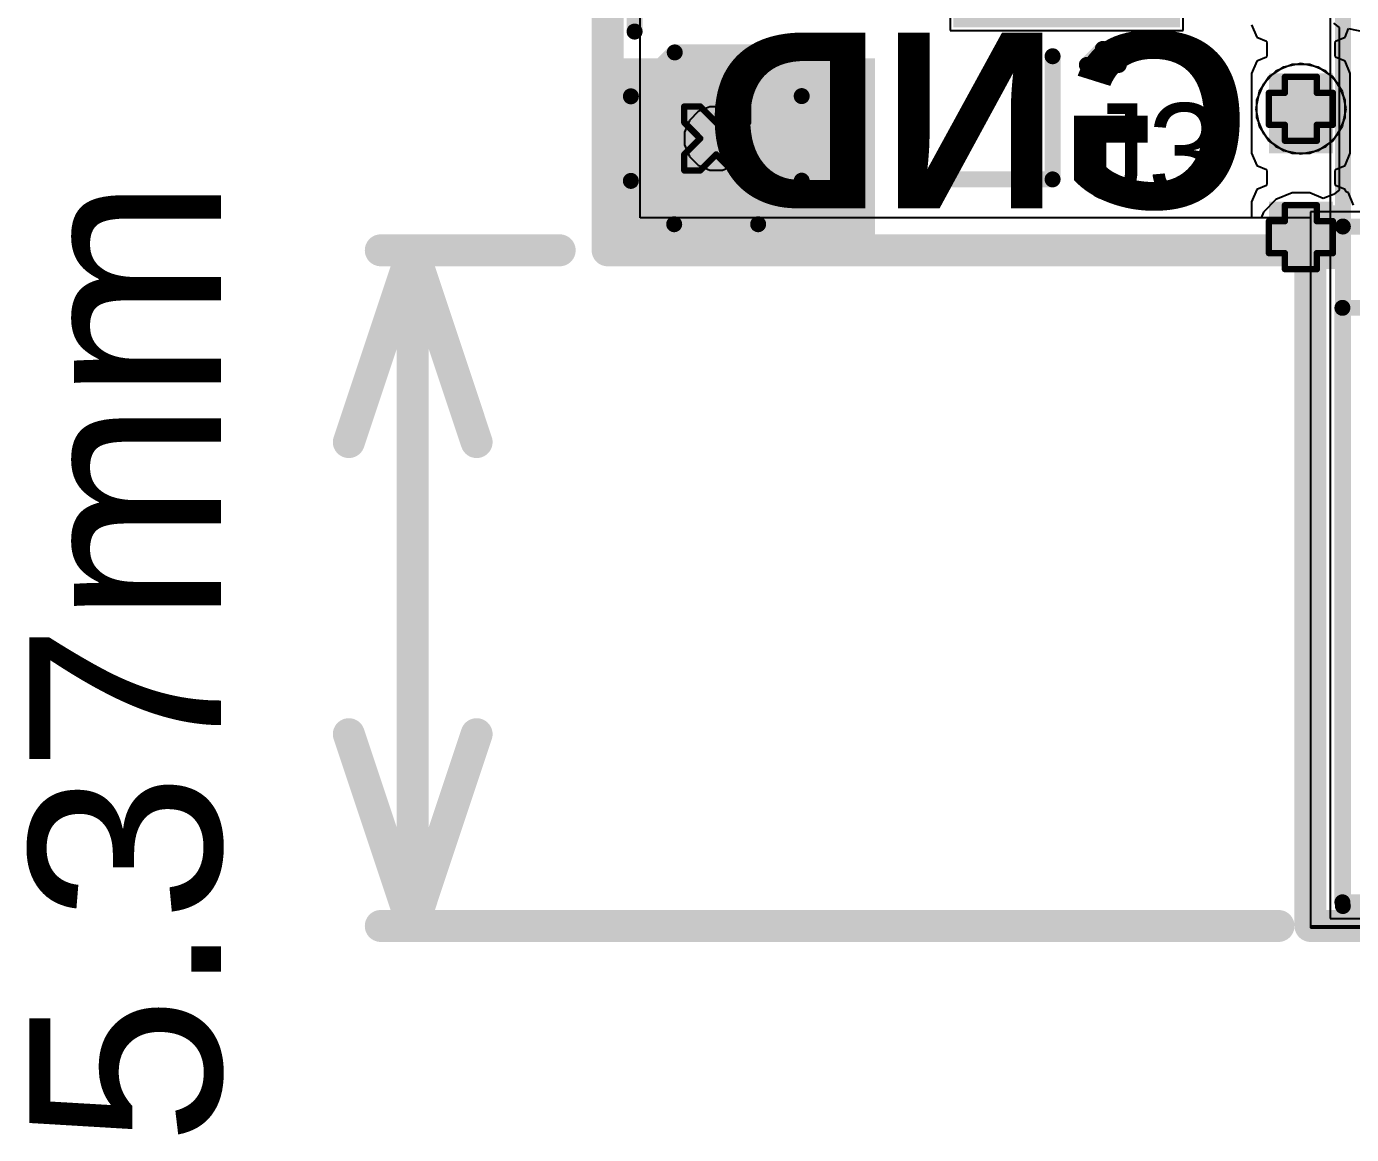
# Model space of a CAD drawing. Header units: inches. Extents: x 3 to 215, y 2 to 215.
# Drawn here: x 2.6931 to 3.1078, y 2.5374 to 2.884 of the extents above; entities that cross this region are included whole.
import ezdxf

# ---------------------------------------------------------------- set-up
doc = ezdxf.new("R2010")
doc.units = ezdxf.units.IN
doc.header["$MEASUREMENT"] = 0
for name, color, linetype in [('Board_Outline', 56, 'Continuous'), ('Bottom Layer', 5, 'Continuous'), ('Bottom Overlay', 54, 'Continuous'), ('Bottom Paste', 16, 'Continuous'), ('Bottom Solder', 6, 'Continuous'), ('Dimension', 6, 'Continuous'), ('Drill Drawing', 1, 'Continuous'), ('Layer 1', 16, 'Continuous'), ('Layer 2', 76, 'Continuous'), ('Pad Holes', 156, 'Continuous'), ('Top Layer', 1, 'Continuous'), ('Top Overlay', 2, 'Continuous'), ('Top Paste', 8, 'Continuous'), ('Top Solder', 216, 'Continuous'), ('Via Holes', 16, 'Continuous')]:
    doc.layers.add(name, color=color, linetype=linetype)
doc.styles.add('Arial', font='', dxfattribs={"height": 0.2})
doc.styles.add('Arial_Bold', font='', dxfattribs={"height": 0.2})
doc.styles.get('Arial').set_extended_font_data('Arial')
doc.styles.get('Arial_Bold').set_extended_font_data('Arial', bold=True)

# ---------------------------------------------------------------- blocks, each defined once
blk = doc.blocks.new('ESP32_C3_MINI_1_H4_16')
at = {"layer": 'Board_Outline'}
for p, q in [((0.26378, 0.43701), (-0.25984, 0.43701)), ((0.26378, -0.22441), (0.26378, 0.43701))]:
    blk.add_line(p, q, dxfattribs=at)
at = {"layer": 'Top Overlay'}
for points in [[(0.25984, 0.43307, 0.005, 0.005, 0), (-0.25984, 0.43307, 0.005, 0.005, 0)], [(0.25984, 0.43307, 0.005, 0.005, 0), (0.25984, -0.22047, 0.005, 0.005, 0)], [(0.25984, 0.22047, 0.005, 0.005, 0), (-0.25984, 0.22047, 0.005, 0.005, 0)]]:
    blk.add_lwpolyline(points, format="xyseb", dxfattribs=at)
for points in [[(0.25859, 0.43307, 0.0025, 0.0025, 1), (0.26109, 0.43307, 0.0025, 0.0025, 1)], [(0.25859, 0.43307, 0.0025, 0.0025, 1), (0.26109, 0.43307, 0.0025, 0.0025, 1)], [(0.25859, 0.22047, 0.0025, 0.0025, 1), (0.26109, 0.22047, 0.0025, 0.0025, 1)]]:
    blk.add_lwpolyline(points, format="xyseb", close=True, dxfattribs=at)
blk = doc.blocks.new('T____________0_5___B_32')
at = {"layer": 'Bottom Layer'}
blk.add_hatch(color=5, dxfattribs=at).paths.add_polyline_path([(0.00984, 0.01969), (-0.00984, 0.01969), (-0.01969, 0.00984), (-0.01969, -0.00984), (-0.00984, -0.01969), (0.00984, -0.01969), (0.01969, -0.00984), (0.01969, 0.00984)])
at = {"layer": 'Bottom Paste'}
blk.add_hatch(color=16, dxfattribs=at).paths.add_polyline_path([(0.00984, 0.01969), (-0.00984, 0.01969), (-0.01969, 0.00984), (-0.01969, -0.00984), (-0.00984, -0.01969), (0.00984, -0.01969), (0.01969, -0.00984), (0.01969, 0.00984)])
at = {"layer": 'Bottom Solder'}
blk.add_hatch(color=6, dxfattribs=at).paths.add_polyline_path([(0.01184, 0.02369), (-0.01184, 0.02369), (-0.02369, 0.01184), (-0.02369, -0.01184), (-0.01184, -0.02369), (0.01184, -0.02369), (0.02369, -0.01184), (0.02369, 0.01184)])
at = {"layer": 'Bottom Overlay'}
for points in [[(-0.01328, 0.02672, 0.005, 0.005, 0), (-0.02684, 0.01316, 0.005, 0.005, 0)], [(-0.01328, 0.02672, 0.005, 0.005, 0), (0.01318, 0.02672, 0.005, 0.005, 0)], [(0.01318, 0.02672, 0.005, 0.005, 0), (0.02692, 0.01299, 0.005, 0.005, 0)], [(-0.02684, 0.01316, 0.005, 0.005, 0), (-0.02684, -0.01312, 0.005, 0.005, 0)], [(0.02692, 0.01299, 0.005, 0.005, 0), (0.02692, -0.01308, 0.005, 0.005, 0)], [(-0.02684, -0.01312, 0.005, 0.005, 0), (-0.01321, -0.02675, 0.005, 0.005, 0)], [(0.02692, -0.01308, 0.005, 0.005, 0), (0.01325, -0.02675, 0.005, 0.005, 0)], [(-0.01321, -0.02675, 0.005, 0.005, 0), (0.01325, -0.02675, 0.005, 0.005, 0)]]:
    blk.add_lwpolyline(points, format="xyseb", dxfattribs=at)
for points in [[(-0.01453, 0.02672, 0.0025, 0.0025, 1), (-0.01203, 0.02672, 0.0025, 0.0025, 1)], [(-0.01453, 0.02672, 0.0025, 0.0025, 1), (-0.01203, 0.02672, 0.0025, 0.0025, 1)], [(0.01193, 0.02672, 0.0025, 0.0025, 1), (0.01443, 0.02672, 0.0025, 0.0025, 1)], [(0.01193, 0.02672, 0.0025, 0.0025, 1), (0.01443, 0.02672, 0.0025, 0.0025, 1)], [(-0.02809, 0.01316, 0.0025, 0.0025, 1), (-0.02559, 0.01316, 0.0025, 0.0025, 1)], [(-0.02809, 0.01316, 0.0025, 0.0025, 1), (-0.02559, 0.01316, 0.0025, 0.0025, 1)], [(0.02567, 0.01299, 0.0025, 0.0025, 1), (0.02817, 0.01299, 0.0025, 0.0025, 1)], [(0.02567, 0.01299, 0.0025, 0.0025, 1), (0.02817, 0.01299, 0.0025, 0.0025, 1)], [(-0.02809, -0.01312, 0.0025, 0.0025, 1), (-0.02559, -0.01312, 0.0025, 0.0025, 1)], [(-0.02809, -0.01312, 0.0025, 0.0025, 1), (-0.02559, -0.01312, 0.0025, 0.0025, 1)], [(0.02567, -0.01308, 0.0025, 0.0025, 1), (0.02817, -0.01308, 0.0025, 0.0025, 1)], [(0.02567, -0.01308, 0.0025, 0.0025, 1), (0.02817, -0.01308, 0.0025, 0.0025, 1)], [(-0.01446, -0.02675, 0.0025, 0.0025, 1), (-0.01196, -0.02675, 0.0025, 0.0025, 1)], [(-0.01446, -0.02675, 0.0025, 0.0025, 1), (-0.01196, -0.02675, 0.0025, 0.0025, 1)], [(0.012, -0.02675, 0.0025, 0.0025, 1), (0.0145, -0.02675, 0.0025, 0.0025, 1)], [(0.012, -0.02675, 0.0025, 0.0025, 1), (0.0145, -0.02675, 0.0025, 0.0025, 1)]]:
    blk.add_lwpolyline(points, format="xyseb", close=True, dxfattribs=at)
blk = doc.blocks.new('V________T______36')
at = {"layer": 'Top Layer'}
for points in [[(-0.17323, 0.08514), (-0.12598, 0.08514), (-0.12598, 0.01427), (-0.17323, 0.01427)], [(0.12598, 0.08514), (0.17323, 0.08514), (0.17323, 0.01427), (0.12598, 0.01427)], [(-0.10827, -0.01821), (-0.08858, -0.01821), (-0.08858, -0.0812), (-0.10827, -0.0812)], [(-0.0689, -0.01821), (-0.04921, -0.01821), (-0.04921, -0.0812), (-0.0689, -0.0812)], [(-0.02953, -0.01821), (-0.00984, -0.01821), (-0.00984, -0.0812), (-0.02953, -0.0812)], [(0.00984, -0.01821), (0.02953, -0.01821), (0.02953, -0.0812), (0.00984, -0.0812)], [(0.04921, -0.01821), (0.0689, -0.01821), (0.0689, -0.0812), (0.04921, -0.0812)], [(0.08858, -0.01821), (0.10827, -0.01821), (0.10827, -0.0812), (0.08858, -0.0812)]]:
    blk.add_hatch(color=1, dxfattribs=at).paths.add_polyline_path(points)
at = {"layer": 'Top Paste'}
for points in [[(-0.17323, 0.08514), (-0.12598, 0.08514), (-0.12598, 0.01427), (-0.17323, 0.01427)], [(0.12598, 0.08514), (0.17323, 0.08514), (0.17323, 0.01427), (0.12598, 0.01427)], [(-0.10827, -0.01821), (-0.08858, -0.01821), (-0.08858, -0.0812), (-0.10827, -0.0812)], [(-0.0689, -0.01821), (-0.04921, -0.01821), (-0.04921, -0.0812), (-0.0689, -0.0812)], [(-0.02953, -0.01821), (-0.00984, -0.01821), (-0.00984, -0.0812), (-0.02953, -0.0812)], [(0.00984, -0.01821), (0.02953, -0.01821), (0.02953, -0.0812), (0.00984, -0.0812)], [(0.04921, -0.01821), (0.0689, -0.01821), (0.0689, -0.0812), (0.04921, -0.0812)], [(0.08858, -0.01821), (0.10827, -0.01821), (0.10827, -0.0812), (0.08858, -0.0812)]]:
    blk.add_hatch(color=8, dxfattribs=at).paths.add_polyline_path(points)
at = {"layer": 'Top Solder'}
for points in [[(-0.17723, 0.08914), (-0.12198, 0.08914), (-0.12198, 0.01027), (-0.17723, 0.01027)], [(0.12198, 0.08914), (0.17723, 0.08914), (0.17723, 0.01027), (0.12198, 0.01027)], [(-0.11227, -0.01421), (-0.08458, -0.01421), (-0.08458, -0.0852), (-0.11227, -0.0852)], [(-0.0729, -0.01421), (-0.04521, -0.01421), (-0.04521, -0.0852), (-0.0729, -0.0852)], [(-0.03353, -0.01421), (-0.00584, -0.01421), (-0.00584, -0.0852), (-0.03353, -0.0852)], [(0.00584, -0.01421), (0.03353, -0.01421), (0.03353, -0.0852), (0.00584, -0.0852)], [(0.04521, -0.01421), (0.0729, -0.01421), (0.0729, -0.0852), (0.04521, -0.0852)], [(0.08458, -0.01421), (0.11227, -0.01421), (0.11227, -0.0852), (0.08458, -0.0852)]]:
    blk.add_hatch(color=216, dxfattribs=at).paths.add_polyline_path(points)
at = {"layer": 'Top Overlay'}
for points in [[(-0.11356, 0.08556, 0.005, 0.005, 0), (0.11544, 0.08556, 0.005, 0.005, 0)], [(-0.15981, -0.00474, 0.005, 0.005, 0), (-0.15981, -0.04528, 0.005, 0.005, 0)], [(0.15981, -0.00474, 0.005, 0.005, 0), (0.15981, -0.04528, 0.005, 0.005, 0)], [(-0.15981, -0.04528, 0.005, 0.005, 0), (-0.12128, -0.04528, 0.005, 0.005, 0)], [(0.12128, -0.04528, 0.005, 0.005, 0), (0.15981, -0.04528, 0.005, 0.005, 0)], [(-0.124, -0.056, 0.005, 0.005, 0), (-0.124, -0.066, 0.005, 0.005, 0)], [(-0.124, -0.056, 0.005, 0.005, 0), (-0.119, -0.061, 0.005, 0.005, 0)], [(-0.119, -0.061, 0.005, 0.005, 0), (-0.124, -0.066, 0.005, 0.005, 0)]]:
    blk.add_lwpolyline(points, format="xyseb", dxfattribs=at)
for points in [[(-0.11481, 0.08556, 0.0025, 0.0025, 1), (-0.11231, 0.08556, 0.0025, 0.0025, 1)], [(0.11419, 0.08556, 0.0025, 0.0025, 1), (0.11669, 0.08556, 0.0025, 0.0025, 1)], [(-0.16106, -0.00474, 0.0025, 0.0025, 1), (-0.15856, -0.00474, 0.0025, 0.0025, 1)], [(0.15856, -0.00474, 0.0025, 0.0025, 1), (0.16106, -0.00474, 0.0025, 0.0025, 1)], [(-0.16106, -0.04528, 0.0025, 0.0025, 1), (-0.15856, -0.04528, 0.0025, 0.0025, 1)], [(-0.16106, -0.04528, 0.0025, 0.0025, 1), (-0.15856, -0.04528, 0.0025, 0.0025, 1)], [(-0.12253, -0.04528, 0.0025, 0.0025, 1), (-0.12003, -0.04528, 0.0025, 0.0025, 1)], [(0.12003, -0.04528, 0.0025, 0.0025, 1), (0.12253, -0.04528, 0.0025, 0.0025, 1)], [(0.15856, -0.04528, 0.0025, 0.0025, 1), (0.16106, -0.04528, 0.0025, 0.0025, 1)], [(0.15856, -0.04528, 0.0025, 0.0025, 1), (0.16106, -0.04528, 0.0025, 0.0025, 1)], [(-0.12525, -0.056, 0.0025, 0.0025, 1), (-0.12275, -0.056, 0.0025, 0.0025, 1)], [(-0.12525, -0.056, 0.0025, 0.0025, 1), (-0.12275, -0.056, 0.0025, 0.0025, 1)], [(-0.12025, -0.061, 0.0025, 0.0025, 1), (-0.11775, -0.061, 0.0025, 0.0025, 1)], [(-0.12025, -0.061, 0.0025, 0.0025, 1), (-0.11775, -0.061, 0.0025, 0.0025, 1)], [(-0.12525, -0.066, 0.0025, 0.0025, 1), (-0.12275, -0.066, 0.0025, 0.0025, 1)], [(-0.12525, -0.066, 0.0025, 0.0025, 1), (-0.12275, -0.066, 0.0025, 0.0025, 1)]]:
    blk.add_lwpolyline(points, format="xyseb", close=True, dxfattribs=at)

msp = doc.modelspace()

# ---------------------------------------------------------------- hatches: boundary and pattern name
at = {"layer": 'Bottom Layer'}
h = msp.add_hatch(color=5, dxfattribs=at)
edge = h.paths.add_edge_path()
edge.add_arc((2.909, 2.849), 0.00492, 0, 360)
at = {"layer": 'Bottom Solder'}
h = msp.add_hatch(color=6, dxfattribs=at)
edge = h.paths.add_edge_path()
edge.add_arc((3.092, 2.85827), 0.00886, 0, 360)
h = msp.add_hatch(color=6, dxfattribs=at)
edge = h.paths.add_edge_path()
edge.add_arc((3.092, 2.81811), 0.00886, 0, 360)
at = {"layer": 'Layer 1'}
h = msp.add_hatch(color=16, dxfattribs=at)
edge = h.paths.add_edge_path()
edge.add_arc((2.909, 2.849), 0.00492, 0, 360)
at = {"layer": 'Layer 2'}
h = msp.add_hatch(color=76, dxfattribs=at)
edge = h.paths.add_edge_path()
edge.add_arc((2.909, 2.849), 0.00492, 0, 360)
at = {"layer": 'Pad Holes'}
h = msp.add_hatch(color=7, dxfattribs=at)
edge = h.paths.add_edge_path()
edge.add_arc((3.092, 2.85827), 0.00886, 0, 360)
h = msp.add_hatch(color=7, dxfattribs=at)
edge = h.paths.add_edge_path()
edge.add_arc((3.092, 2.81811), 0.00886, 0, 360)
at = {"layer": 'Top Layer'}
for points in [[(3.082, 2.84437), (3.102, 2.84437), (3.102, 2.86937), (3.082, 2.86937)], [(3.082, 2.814), (3.102, 2.814), (3.102, 2.82921), (3.082, 2.82921)], [(3.095, 2.82811), (3.095, 2.80811), (3.1031, 2.80811), (3.1031, 2.82811)]]:
    msp.add_hatch(color=1, dxfattribs=at).paths.add_polyline_path(points)
h = msp.add_hatch(color=1, dxfattribs=at)
edge = h.paths.add_edge_path()
edge.add_arc((2.909, 2.849), 0.00492, 0, 360)
at = {"layer": 'Top Solder'}
h = msp.add_hatch(color=216, dxfattribs=at)
edge = h.paths.add_edge_path()
edge.add_arc((3.092, 2.85827), 0.00886, 0, 360)
h = msp.add_hatch(color=216, dxfattribs=at)
edge = h.paths.add_edge_path()
edge.add_arc((3.092, 2.81811), 0.00886, 0, 360)
at = {"layer": 'Via Holes'}
h = msp.add_hatch(color=7, dxfattribs=at)
edge = h.paths.add_edge_path()
edge.add_arc((2.909, 2.849), 0.00394, 0, 360)

# ---------------------------------------------------------------- linework, layer by layer
at = {"layer": 'Board_Outline'}
for points in [[(2.875, 2.814, 0.01, 0.01, 0), (2.875, 3.1786, 0.01, 0.01, 0)], [(2.875, 2.814, 0.01, 0.01, 0), (3.095, 2.814, 0.01, 0.01, 0)], [(3.095, 2.6026, 0.01, 0.01, 0), (3.095, 2.814, 0.01, 0.01, 0)], [(3.095, 2.6026, 0.01, 0.01, 0), (3.8824, 2.6026, 0.01, 0.01, 0)]]:
    msp.add_lwpolyline(points, format="xyseb", dxfattribs=at)
for points in [[(2.8725, 2.814, 0.005, 0.005, 1), (2.8775, 2.814, 0.005, 0.005, 1)], [(2.8725, 2.814, 0.005, 0.005, 1), (2.8775, 2.814, 0.005, 0.005, 1)], [(3.0925, 2.814, 0.005, 0.005, 1), (3.0975, 2.814, 0.005, 0.005, 1)], [(3.0925, 2.814, 0.005, 0.005, 1), (3.0975, 2.814, 0.005, 0.005, 1)], [(3.0925, 2.6026, 0.005, 0.005, 1), (3.0975, 2.6026, 0.005, 0.005, 1)], [(3.0925, 2.6026, 0.005, 0.005, 1), (3.0975, 2.6026, 0.005, 0.005, 1)]]:
    msp.add_lwpolyline(points, format="xyseb", close=True, dxfattribs=at)
at = {"layer": 'Bottom Layer'}
for p, q in [((2.8852, 2.8242), (2.8852, 2.90274)), ((3.08659, 2.87132), (3.08201, 2.86826)), ((3.092, 2.8724), (3.08659, 2.87132)), ((3.09741, 2.87132), (3.092, 2.8724)), ((3.10199, 2.86826), (3.09741, 2.87132)), ((3.08201, 2.86826), (3.07895, 2.86368)), ((3.10505, 2.86368), (3.10199, 2.86826)), ((3.07895, 2.86368), (3.07787, 2.85827)), ((3.10613, 2.85827), (3.10505, 2.86368)), ((3.07787, 2.85827), (3.07895, 2.85286)), ((3.10505, 2.85286), (3.10613, 2.85827)), ((3.07895, 2.85286), (3.08201, 2.84828)), ((3.10199, 2.84828), (3.10505, 2.85286)), ((3.08201, 2.84828), (3.08659, 2.84521)), ((3.08659, 2.84521), (3.092, 2.84414)), ((3.092, 2.84414), (3.09741, 2.84521)), ((3.09741, 2.84521), (3.10199, 2.84828)), ((3.62059, 2.826), (3.095, 2.826)), ((3.095, 2.826), (3.095, 2.602)), ((3.1547, 2.826), (3.095, 2.826)), ((3.095, 2.826), (3.095, 2.8242)), ((3.095, 2.8242), (2.8852, 2.8242)), ((3.095, 2.8242), (3.095, 2.8242)), ((3.095, 2.602), (3.62059, 2.602))]:
    msp.add_line(p, q, dxfattribs=at)
at = {"layer": 'Bottom Overlay'}
for points in [[(3.105, 2.796, 0.005, 0.005, 0), (3.187, 2.796, 0.005, 0.005, 0)], [(3.105, 2.61, 0.005, 0.005, 0), (3.105, 2.796, 0.005, 0.005, 0)], [(3.105, 2.61, 0.005, 0.005, 0), (3.187, 2.61, 0.005, 0.005, 0)]]:
    msp.add_lwpolyline(points, format="xyseb", dxfattribs=at)
for points in [[(3.10375, 2.796, 0.0025, 0.0025, 1), (3.10625, 2.796, 0.0025, 0.0025, 1)], [(3.10375, 2.796, 0.0025, 0.0025, 1), (3.10625, 2.796, 0.0025, 0.0025, 1)], [(3.10375, 2.61, 0.0025, 0.0025, 1), (3.10625, 2.61, 0.0025, 0.0025, 1)], [(3.10375, 2.61, 0.0025, 0.0025, 1), (3.10625, 2.61, 0.0025, 0.0025, 1)]]:
    msp.add_lwpolyline(points, format="xyseb", close=True, dxfattribs=at)
at = {"layer": 'Dimension'}
for points in [[(2.794, 2.754, 0.01, 0.01, 0), (2.814, 2.814, 0.01, 0.01, 0)], [(2.804, 2.814, 0.01, 0.01, 0), (2.86, 2.814, 0.01, 0.01, 0)], [(2.814, 2.814, 0.01, 0.01, 0), (2.834, 2.754, 0.01, 0.01, 0)], [(2.814, 2.7083, 0.01, 0.01, 0), (2.814, 2.814, 0.01, 0.01, 0)], [(2.814, 2.6026, 0.01, 0.01, 0), (2.814, 2.7083, 0.01, 0.01, 0)], [(2.794, 2.6626, 0.01, 0.01, 0), (2.814, 2.6026, 0.01, 0.01, 0)], [(2.814, 2.6026, 0.01, 0.01, 0), (2.834, 2.6626, 0.01, 0.01, 0)], [(2.804, 2.6026, 0.01, 0.01, 0), (3.085, 2.6026, 0.01, 0.01, 0)]]:
    msp.add_lwpolyline(points, format="xyseb", dxfattribs=at)
for points in [[(2.8015, 2.814, 0.005, 0.005, 1), (2.8065, 2.814, 0.005, 0.005, 1)], [(2.8115, 2.814, 0.005, 0.005, 1), (2.8165, 2.814, 0.005, 0.005, 1)], [(2.8115, 2.814, 0.005, 0.005, 1), (2.8165, 2.814, 0.005, 0.005, 1)], [(2.8115, 2.814, 0.005, 0.005, 1), (2.8165, 2.814, 0.005, 0.005, 1)], [(2.8575, 2.814, 0.005, 0.005, 1), (2.8625, 2.814, 0.005, 0.005, 1)], [(2.7915, 2.754, 0.005, 0.005, 1), (2.7965, 2.754, 0.005, 0.005, 1)], [(2.8315, 2.754, 0.005, 0.005, 1), (2.8365, 2.754, 0.005, 0.005, 1)], [(2.8115, 2.7083, 0.005, 0.005, 1), (2.8165, 2.7083, 0.005, 0.005, 1)], [(2.8115, 2.7083, 0.005, 0.005, 1), (2.8165, 2.7083, 0.005, 0.005, 1)], [(2.7915, 2.6626, 0.005, 0.005, 1), (2.7965, 2.6626, 0.005, 0.005, 1)], [(2.8315, 2.6626, 0.005, 0.005, 1), (2.8365, 2.6626, 0.005, 0.005, 1)], [(2.8015, 2.6026, 0.005, 0.005, 1), (2.8065, 2.6026, 0.005, 0.005, 1)], [(2.8115, 2.6026, 0.005, 0.005, 1), (2.8165, 2.6026, 0.005, 0.005, 1)], [(2.8115, 2.6026, 0.005, 0.005, 1), (2.8165, 2.6026, 0.005, 0.005, 1)], [(2.8115, 2.6026, 0.005, 0.005, 1), (2.8165, 2.6026, 0.005, 0.005, 1)], [(3.0825, 2.6026, 0.005, 0.005, 1), (3.0875, 2.6026, 0.005, 0.005, 1)]]:
    msp.add_lwpolyline(points, format="xyseb", close=True, dxfattribs=at)
at = {"layer": 'Drill Drawing'}
for points in [[(3.087, 2.86327, 0.002, 0.002, 0), (3.087, 2.86827, 0.002, 0.002, 0)], [(3.087, 2.86827, 0.002, 0.002, 0), (3.097, 2.86827, 0.002, 0.002, 0)], [(3.097, 2.86327, 0.002, 0.002, 0), (3.097, 2.86827, 0.002, 0.002, 0)], [(3.082, 2.85327, 0.002, 0.002, 0), (3.082, 2.86327, 0.002, 0.002, 0)], [(3.082, 2.86327, 0.002, 0.002, 0), (3.087, 2.86327, 0.002, 0.002, 0)], [(3.097, 2.86327, 0.002, 0.002, 0), (3.102, 2.86327, 0.002, 0.002, 0)], [(3.102, 2.85327, 0.002, 0.002, 0), (3.102, 2.86327, 0.002, 0.002, 0)], [(2.899, 2.854, 0.002, 0.002, 0), (2.899, 2.859, 0.002, 0.002, 0)], [(2.899, 2.859, 0.002, 0.002, 0), (2.904, 2.859, 0.002, 0.002, 0)], [(2.904, 2.859, 0.002, 0.002, 0), (2.909, 2.854, 0.002, 0.002, 0)], [(2.909, 2.854, 0.002, 0.002, 0), (2.914, 2.859, 0.002, 0.002, 0)], [(2.914, 2.859, 0.002, 0.002, 0), (2.919, 2.859, 0.002, 0.002, 0)], [(2.919, 2.854, 0.002, 0.002, 0), (2.919, 2.859, 0.002, 0.002, 0)], [(2.899, 2.854, 0.002, 0.002, 0), (2.904, 2.849, 0.002, 0.002, 0)], [(2.914, 2.849, 0.002, 0.002, 0), (2.919, 2.854, 0.002, 0.002, 0)], [(3.082, 2.85327, 0.002, 0.002, 0), (3.087, 2.85327, 0.002, 0.002, 0)], [(3.087, 2.84827, 0.002, 0.002, 0), (3.087, 2.85327, 0.002, 0.002, 0)], [(3.097, 2.85327, 0.002, 0.002, 0), (3.102, 2.85327, 0.002, 0.002, 0)], [(3.097, 2.84827, 0.002, 0.002, 0), (3.097, 2.85327, 0.002, 0.002, 0)], [(2.899, 2.844, 0.002, 0.002, 0), (2.904, 2.849, 0.002, 0.002, 0)], [(2.914, 2.849, 0.002, 0.002, 0), (2.919, 2.844, 0.002, 0.002, 0)], [(3.087, 2.84827, 0.002, 0.002, 0), (3.097, 2.84827, 0.002, 0.002, 0)], [(2.899, 2.839, 0.002, 0.002, 0), (2.899, 2.844, 0.002, 0.002, 0)], [(2.904, 2.839, 0.002, 0.002, 0), (2.909, 2.844, 0.002, 0.002, 0)], [(2.909, 2.844, 0.002, 0.002, 0), (2.914, 2.839, 0.002, 0.002, 0)], [(2.919, 2.839, 0.002, 0.002, 0), (2.919, 2.844, 0.002, 0.002, 0)], [(2.899, 2.839, 0.002, 0.002, 0), (2.904, 2.839, 0.002, 0.002, 0)], [(2.914, 2.839, 0.002, 0.002, 0), (2.919, 2.839, 0.002, 0.002, 0)], [(3.087, 2.82311, 0.002, 0.002, 0), (3.087, 2.82811, 0.002, 0.002, 0)], [(3.087, 2.82811, 0.002, 0.002, 0), (3.097, 2.82811, 0.002, 0.002, 0)], [(3.097, 2.82311, 0.002, 0.002, 0), (3.097, 2.82811, 0.002, 0.002, 0)], [(3.082, 2.81311, 0.002, 0.002, 0), (3.082, 2.82311, 0.002, 0.002, 0)], [(3.082, 2.82311, 0.002, 0.002, 0), (3.087, 2.82311, 0.002, 0.002, 0)], [(3.097, 2.82311, 0.002, 0.002, 0), (3.102, 2.82311, 0.002, 0.002, 0)], [(3.102, 2.81311, 0.002, 0.002, 0), (3.102, 2.82311, 0.002, 0.002, 0)], [(3.082, 2.81311, 0.002, 0.002, 0), (3.087, 2.81311, 0.002, 0.002, 0)], [(3.087, 2.80811, 0.002, 0.002, 0), (3.087, 2.81311, 0.002, 0.002, 0)], [(3.097, 2.81311, 0.002, 0.002, 0), (3.102, 2.81311, 0.002, 0.002, 0)], [(3.097, 2.80811, 0.002, 0.002, 0), (3.097, 2.81311, 0.002, 0.002, 0)], [(3.087, 2.80811, 0.002, 0.002, 0), (3.097, 2.80811, 0.002, 0.002, 0)]]:
    msp.add_lwpolyline(points, format="xyseb", dxfattribs=at)
for points in [[(3.0865, 2.86827, 0.001, 0.001, 1), (3.0875, 2.86827, 0.001, 0.001, 1)], [(3.0865, 2.86827, 0.001, 0.001, 1), (3.0875, 2.86827, 0.001, 0.001, 1)], [(3.0965, 2.86827, 0.001, 0.001, 1), (3.0975, 2.86827, 0.001, 0.001, 1)], [(3.0965, 2.86827, 0.001, 0.001, 1), (3.0975, 2.86827, 0.001, 0.001, 1)], [(3.0815, 2.86327, 0.001, 0.001, 1), (3.0825, 2.86327, 0.001, 0.001, 1)], [(3.0815, 2.86327, 0.001, 0.001, 1), (3.0825, 2.86327, 0.001, 0.001, 1)], [(3.0865, 2.86327, 0.001, 0.001, 1), (3.0875, 2.86327, 0.001, 0.001, 1)], [(3.0865, 2.86327, 0.001, 0.001, 1), (3.0875, 2.86327, 0.001, 0.001, 1)], [(3.0965, 2.86327, 0.001, 0.001, 1), (3.0975, 2.86327, 0.001, 0.001, 1)], [(3.0965, 2.86327, 0.001, 0.001, 1), (3.0975, 2.86327, 0.001, 0.001, 1)], [(3.1015, 2.86327, 0.001, 0.001, 1), (3.1025, 2.86327, 0.001, 0.001, 1)], [(3.1015, 2.86327, 0.001, 0.001, 1), (3.1025, 2.86327, 0.001, 0.001, 1)], [(2.8985, 2.859, 0.001, 0.001, 1), (2.8995, 2.859, 0.001, 0.001, 1)], [(2.8985, 2.859, 0.001, 0.001, 1), (2.8995, 2.859, 0.001, 0.001, 1)], [(2.9035, 2.859, 0.001, 0.001, 1), (2.9045, 2.859, 0.001, 0.001, 1)], [(2.9035, 2.859, 0.001, 0.001, 1), (2.9045, 2.859, 0.001, 0.001, 1)], [(2.9135, 2.859, 0.001, 0.001, 1), (2.9145, 2.859, 0.001, 0.001, 1)], [(2.9135, 2.859, 0.001, 0.001, 1), (2.9145, 2.859, 0.001, 0.001, 1)], [(2.9185, 2.859, 0.001, 0.001, 1), (2.9195, 2.859, 0.001, 0.001, 1)], [(2.9185, 2.859, 0.001, 0.001, 1), (2.9195, 2.859, 0.001, 0.001, 1)], [(2.8985, 2.854, 0.001, 0.001, 1), (2.8995, 2.854, 0.001, 0.001, 1)], [(2.8985, 2.854, 0.001, 0.001, 1), (2.8995, 2.854, 0.001, 0.001, 1)], [(2.9085, 2.854, 0.001, 0.001, 1), (2.9095, 2.854, 0.001, 0.001, 1)], [(2.9085, 2.854, 0.001, 0.001, 1), (2.9095, 2.854, 0.001, 0.001, 1)], [(2.9185, 2.854, 0.001, 0.001, 1), (2.9195, 2.854, 0.001, 0.001, 1)], [(2.9185, 2.854, 0.001, 0.001, 1), (2.9195, 2.854, 0.001, 0.001, 1)], [(3.0815, 2.85327, 0.001, 0.001, 1), (3.0825, 2.85327, 0.001, 0.001, 1)], [(3.0815, 2.85327, 0.001, 0.001, 1), (3.0825, 2.85327, 0.001, 0.001, 1)], [(3.0865, 2.85327, 0.001, 0.001, 1), (3.0875, 2.85327, 0.001, 0.001, 1)], [(3.0865, 2.85327, 0.001, 0.001, 1), (3.0875, 2.85327, 0.001, 0.001, 1)], [(3.0965, 2.85327, 0.001, 0.001, 1), (3.0975, 2.85327, 0.001, 0.001, 1)], [(3.0965, 2.85327, 0.001, 0.001, 1), (3.0975, 2.85327, 0.001, 0.001, 1)], [(3.1015, 2.85327, 0.001, 0.001, 1), (3.1025, 2.85327, 0.001, 0.001, 1)], [(3.1015, 2.85327, 0.001, 0.001, 1), (3.1025, 2.85327, 0.001, 0.001, 1)], [(2.9035, 2.849, 0.001, 0.001, 1), (2.9045, 2.849, 0.001, 0.001, 1)], [(2.9035, 2.849, 0.001, 0.001, 1), (2.9045, 2.849, 0.001, 0.001, 1)], [(2.9135, 2.849, 0.001, 0.001, 1), (2.9145, 2.849, 0.001, 0.001, 1)], [(2.9135, 2.849, 0.001, 0.001, 1), (2.9145, 2.849, 0.001, 0.001, 1)], [(3.0865, 2.84827, 0.001, 0.001, 1), (3.0875, 2.84827, 0.001, 0.001, 1)], [(3.0865, 2.84827, 0.001, 0.001, 1), (3.0875, 2.84827, 0.001, 0.001, 1)], [(3.0965, 2.84827, 0.001, 0.001, 1), (3.0975, 2.84827, 0.001, 0.001, 1)], [(3.0965, 2.84827, 0.001, 0.001, 1), (3.0975, 2.84827, 0.001, 0.001, 1)], [(2.8985, 2.844, 0.001, 0.001, 1), (2.8995, 2.844, 0.001, 0.001, 1)], [(2.8985, 2.844, 0.001, 0.001, 1), (2.8995, 2.844, 0.001, 0.001, 1)], [(2.9085, 2.844, 0.001, 0.001, 1), (2.9095, 2.844, 0.001, 0.001, 1)], [(2.9085, 2.844, 0.001, 0.001, 1), (2.9095, 2.844, 0.001, 0.001, 1)], [(2.9185, 2.844, 0.001, 0.001, 1), (2.9195, 2.844, 0.001, 0.001, 1)], [(2.9185, 2.844, 0.001, 0.001, 1), (2.9195, 2.844, 0.001, 0.001, 1)], [(2.8985, 2.839, 0.001, 0.001, 1), (2.8995, 2.839, 0.001, 0.001, 1)], [(2.8985, 2.839, 0.001, 0.001, 1), (2.8995, 2.839, 0.001, 0.001, 1)], [(2.9035, 2.839, 0.001, 0.001, 1), (2.9045, 2.839, 0.001, 0.001, 1)], [(2.9035, 2.839, 0.001, 0.001, 1), (2.9045, 2.839, 0.001, 0.001, 1)], [(2.9135, 2.839, 0.001, 0.001, 1), (2.9145, 2.839, 0.001, 0.001, 1)], [(2.9135, 2.839, 0.001, 0.001, 1), (2.9145, 2.839, 0.001, 0.001, 1)], [(2.9185, 2.839, 0.001, 0.001, 1), (2.9195, 2.839, 0.001, 0.001, 1)], [(2.9185, 2.839, 0.001, 0.001, 1), (2.9195, 2.839, 0.001, 0.001, 1)], [(3.0865, 2.82811, 0.001, 0.001, 1), (3.0875, 2.82811, 0.001, 0.001, 1)], [(3.0865, 2.82811, 0.001, 0.001, 1), (3.0875, 2.82811, 0.001, 0.001, 1)], [(3.0965, 2.82811, 0.001, 0.001, 1), (3.0975, 2.82811, 0.001, 0.001, 1)], [(3.0965, 2.82811, 0.001, 0.001, 1), (3.0975, 2.82811, 0.001, 0.001, 1)], [(3.0815, 2.82311, 0.001, 0.001, 1), (3.0825, 2.82311, 0.001, 0.001, 1)], [(3.0815, 2.82311, 0.001, 0.001, 1), (3.0825, 2.82311, 0.001, 0.001, 1)], [(3.0865, 2.82311, 0.001, 0.001, 1), (3.0875, 2.82311, 0.001, 0.001, 1)], [(3.0865, 2.82311, 0.001, 0.001, 1), (3.0875, 2.82311, 0.001, 0.001, 1)], [(3.0965, 2.82311, 0.001, 0.001, 1), (3.0975, 2.82311, 0.001, 0.001, 1)], [(3.0965, 2.82311, 0.001, 0.001, 1), (3.0975, 2.82311, 0.001, 0.001, 1)], [(3.1015, 2.82311, 0.001, 0.001, 1), (3.1025, 2.82311, 0.001, 0.001, 1)], [(3.1015, 2.82311, 0.001, 0.001, 1), (3.1025, 2.82311, 0.001, 0.001, 1)], [(3.0815, 2.81311, 0.001, 0.001, 1), (3.0825, 2.81311, 0.001, 0.001, 1)], [(3.0815, 2.81311, 0.001, 0.001, 1), (3.0825, 2.81311, 0.001, 0.001, 1)], [(3.0865, 2.81311, 0.001, 0.001, 1), (3.0875, 2.81311, 0.001, 0.001, 1)], [(3.0865, 2.81311, 0.001, 0.001, 1), (3.0875, 2.81311, 0.001, 0.001, 1)], [(3.0965, 2.81311, 0.001, 0.001, 1), (3.0975, 2.81311, 0.001, 0.001, 1)], [(3.0965, 2.81311, 0.001, 0.001, 1), (3.0975, 2.81311, 0.001, 0.001, 1)], [(3.1015, 2.81311, 0.001, 0.001, 1), (3.1025, 2.81311, 0.001, 0.001, 1)], [(3.1015, 2.81311, 0.001, 0.001, 1), (3.1025, 2.81311, 0.001, 0.001, 1)], [(3.0865, 2.80811, 0.001, 0.001, 1), (3.0875, 2.80811, 0.001, 0.001, 1)], [(3.0865, 2.80811, 0.001, 0.001, 1), (3.0875, 2.80811, 0.001, 0.001, 1)], [(3.0965, 2.80811, 0.001, 0.001, 1), (3.0975, 2.80811, 0.001, 0.001, 1)], [(3.0965, 2.80811, 0.001, 0.001, 1), (3.0975, 2.80811, 0.001, 0.001, 1)]]:
    msp.add_lwpolyline(points, format="xyseb", close=True, dxfattribs=at)
at = {"layer": 'Layer 1'}
for p, q in [((2.8852, 2.8242), (2.8852, 3.1684)), ((3.10219, 2.88503), (3.104, 2.88375)), ((3.104, 2.88375), (3.104, 2.83278)), ((2.90703, 2.85892), (2.90338, 2.85741)), ((2.91097, 2.85892), (2.90703, 2.85892)), ((2.91462, 2.85741), (2.91097, 2.85892)), ((2.90059, 2.85462), (2.89908, 2.85097)), ((2.90338, 2.85741), (2.90059, 2.85462)), ((2.91741, 2.85462), (2.91462, 2.85741)), ((2.91892, 2.85097), (2.91741, 2.85462)), ((2.89908, 2.85097), (2.89908, 2.84703)), ((2.91892, 2.84703), (2.91892, 2.85097)), ((2.89908, 2.84703), (2.90059, 2.84338)), ((2.91741, 2.84338), (2.91892, 2.84703)), ((2.90059, 2.84338), (2.90338, 2.84059)), ((2.91462, 2.84059), (2.91741, 2.84338)), ((2.90338, 2.84059), (2.90703, 2.83908)), ((2.90703, 2.83908), (2.91097, 2.83908)), ((2.91097, 2.83908), (2.91462, 2.84059)), ((3.104, 2.83278), (3.10219, 2.83151)), ((3.08415, 2.82986), (3.08025, 2.82596)), ((3.08924, 2.83197), (3.08415, 2.82986)), ((3.09476, 2.83197), (3.08924, 2.83197)), ((3.099, 2.83021), (3.09476, 2.83197)), ((3.10219, 2.83151), (3.099, 2.83021)), ((3.08025, 2.82596), (3.07952, 2.8242)), ((3.62059, 2.826), (3.095, 2.826)), ((3.095, 2.826), (3.095, 2.602)), ((3.07952, 2.8242), (2.8852, 2.8242)), ((3.095, 2.602), (3.62059, 2.602))]:
    msp.add_line(p, q, dxfattribs=at)
at = {"layer": 'Layer 2'}
for p, q in [((2.8852, 2.8242), (2.8852, 3.1684)), ((3.08415, 2.87002), (3.08025, 2.86612)), ((3.08924, 2.87213), (3.08415, 2.87002)), ((3.09476, 2.87213), (3.08924, 2.87213)), ((3.09985, 2.87002), (3.09476, 2.87213)), ((3.10375, 2.86612), (3.09985, 2.87002)), ((3.08025, 2.86612), (3.07814, 2.86102)), ((3.10586, 2.86102), (3.10375, 2.86612)), ((3.07814, 2.86102), (3.07814, 2.85551)), ((3.10586, 2.85551), (3.10586, 2.86102)), ((3.07814, 2.85551), (3.08025, 2.85042)), ((3.10375, 2.85042), (3.10586, 2.85551)), ((3.08025, 2.85042), (3.08415, 2.84652)), ((3.09985, 2.84652), (3.10375, 2.85042)), ((3.08415, 2.84652), (3.08924, 2.84441)), ((3.09476, 2.84441), (3.09985, 2.84652)), ((3.08924, 2.84441), (3.09476, 2.84441)), ((3.62059, 2.826), (3.095, 2.826)), ((3.095, 2.826), (3.095, 2.602)), ((3.62059, 2.826), (3.095, 2.826)), ((3.095, 2.826), (3.095, 2.8242)), ((3.095, 2.8242), (2.8852, 2.8242)), ((3.095, 2.8242), (3.095, 2.8242)), ((3.095, 2.602), (3.62059, 2.602))]:
    msp.add_line(p, q, dxfattribs=at)
at = {"layer": 'Top Layer'}
for p, q in [((2.8852, 2.8242), (2.8852, 3.1684)), ((2.98221, 2.91242), (2.98221, 2.88273)), ((3.0552, 2.88273), (3.0552, 2.88738)), ((2.98221, 2.88273), (3.0552, 2.88273)), ((3.07659, 2.88453), (3.07817, 2.8807)), ((3.10583, 2.8807), (3.10695, 2.8834)), ((3.10695, 2.8834), (3.11194, 2.88241)), ((3.07817, 2.8807), (3.08119, 2.87945)), ((3.08119, 2.87945), (3.08131, 2.8788)), ((3.08131, 2.8788), (3.08131, 2.8751)), ((3.10269, 2.8788), (3.10281, 2.87945)), ((3.10269, 2.8751), (3.10269, 2.8788)), ((3.10281, 2.87945), (3.10583, 2.8807)), ((3.08119, 2.87445), (3.07817, 2.8732)), ((3.08131, 2.8751), (3.08119, 2.87445)), ((3.10281, 2.87445), (3.10269, 2.8751)), ((3.10583, 2.8732), (3.10281, 2.87445)), ((3.07817, 2.8732), (3.07659, 2.86937)), ((3.10741, 2.86937), (3.10583, 2.8732)), ((3.07659, 2.86937), (3.07659, 2.84437)), ((3.10741, 2.84437), (3.10741, 2.86937)), ((3.07659, 2.84437), (3.07817, 2.84055)), ((3.10583, 2.84055), (3.10741, 2.84437)), ((3.07817, 2.84055), (3.0812, 2.83929)), ((3.0812, 2.83929), (3.08131, 2.83863)), ((3.08131, 2.83863), (3.08131, 2.83496)), ((3.10269, 2.83863), (3.1028, 2.83929)), ((3.10269, 2.83496), (3.10269, 2.83863)), ((3.1028, 2.83929), (3.10583, 2.84055)), ((3.07817, 2.83304), (3.07659, 2.82921)), ((3.0812, 2.83429), (3.07817, 2.83304)), ((3.08131, 2.83496), (3.0812, 2.83429)), ((3.1028, 2.83429), (3.10269, 2.83496)), ((3.10583, 2.83304), (3.1028, 2.83429)), ((3.10615, 2.83226), (3.10583, 2.83304)), ((3.07659, 2.82921), (3.07659, 2.8242)), ((3.10693, 2.83194), (3.10615, 2.83226)), ((3.10852, 2.82811), (3.10693, 2.83194)), ((3.62059, 2.826), (3.095, 2.826)), ((3.095, 2.826), (3.095, 2.6026)), ((3.07659, 2.8242), (2.8852, 2.8242)), ((3.095, 2.6026), (3.62059, 2.6026))]:
    msp.add_line(p, q, dxfattribs=at)

# ---------------------------------------------------------------- block references
for name, p, rotation in [('ESP32_C3_MINI_1_H4_16', (3.36498, 3.04191), 180), ('V________T______36', (2.969, 2.996), 90), ('T____________0_5___B_32', (2.909, 2.849), 90)]:
    msp.add_blockref(name, p, dxfattribs=dict(rotation=rotation))

# ---------------------------------------------------------------- texts
at = {"layer": 'Bottom Overlay', "style": 'Arial_Bold', "text_generation_flag": 2}
msp.add_text('GND', height=0.055, dxfattribs=at).set_placement((3.076, 2.82714))
at = {"layer": 'Dimension', "style": 'Arial'}
msp.add_text('5.37mm', height=0.06, rotation=90, dxfattribs=at).set_placement((2.754, 2.534))
at = {"layer": 'Top Overlay', "style": 'Arial'}
msp.add_text('J3', height=0.03, dxfattribs=at).set_placement((3.02301, 2.83))

doc.saveas('drawing.dxf')
